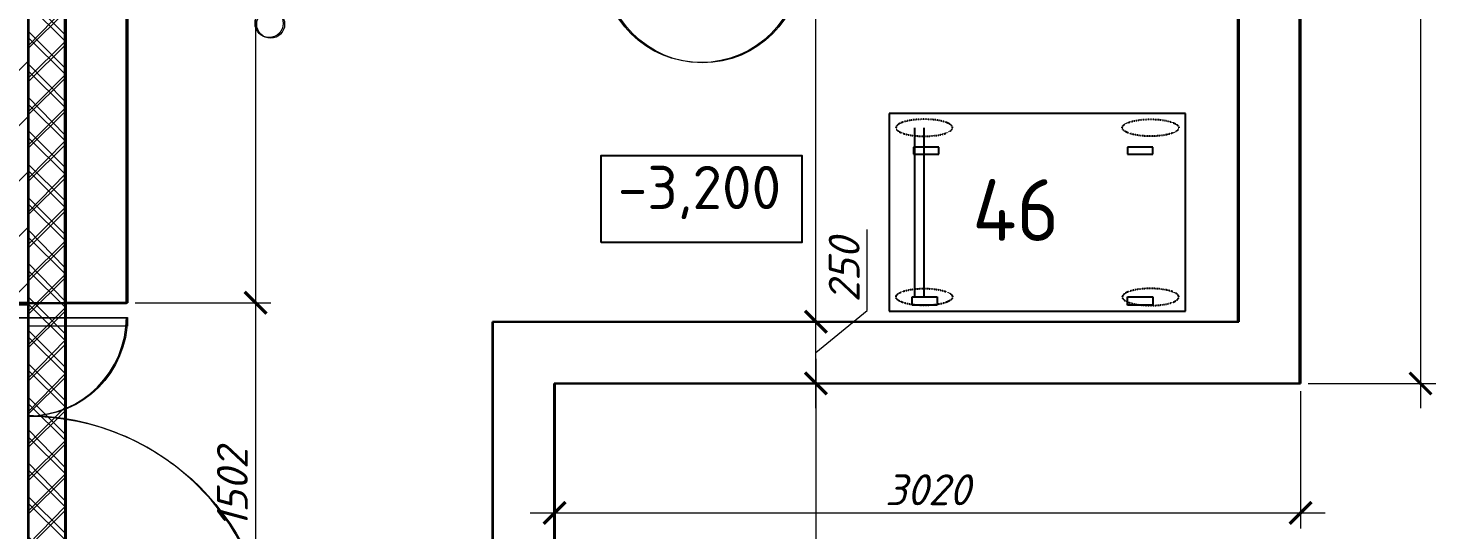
# Model space of a CAD drawing. Header units: millimetres. Extents: x -10178924 to 11692288, y -947381 to 58396.
# Drawn here: x 776626 to 782326, y -785650 to -783618 of the extents above; entities that cross this region are included whole.
import ezdxf

# ---------------------------------------------------------------- set-up
doc = ezdxf.new("R2010")
doc.units = ezdxf.units.MM
doc.linetypes.add('Dashed 1', pattern=[250, 130, -120])
for name, color, linetype, lineweight in [('PDF _0', 7, 'Continuous', 9), ('PDF _Стены', 7, 'Continuous', 9), ('PDF _Текст', 7, 'Continuous', 5), ('АР_Двери', 250, 'Continuous', 9), ('ОСНОВНАЯ', 127, 'Continuous', 35), ('Основная ГКЛ', 250, 'Continuous', 9), ('Отделка СТЕН', 6, 'Continuous', 13), ('Размеры клад.', 7, 'Continuous', 0), ('Стены', 7, 'Continuous', 20), ('Стены.1', 7, 'Continuous', 25), ('ШТРИХОВКА', 252, 'Continuous', 15)]:
    doc.layers.add(name, color=color, linetype=linetype, lineweight=lineweight)
for name, color, linetype in [('PDF _PDF _0', 7, 'Continuous'), ('PDF _PDF _Марки помещений', 5, 'Continuous'), ('PDF _Марки помещений', 5, 'Continuous'), ('PDF _Отделка СТЕН', 6, 'Continuous'), ('PDF _Стены.1', 7, 'Continuous'), ('ТХ пищеблок новое 12.09', 252, 'Continuous')]:
    doc.layers.add(name, color=color, linetype=linetype)
for name, color, linetype, true_color in [('PDF _АР_Двери', 7, 'Continuous', 0x545454), ('PDF _Основная ГКЛ', 7, 'Continuous', 0x545454), ('PDF _Отметки', 7, 'Continuous', 0x7f9fff), ('PDF _штриховка', 7, 'Continuous', 0x95834a)]:
    doc.layers.add(name, color=color, linetype=linetype, true_color=true_color)
doc.styles.add('GOST 2.304_new', font='isocpeui.ttf')
doc.styles.add('GOST-2.304_Type-B', font='GOST_Common.ttf')
doc.styles.add('PDF ISOCPEUR', font='isocpeur.ttf')
doc.dimstyles.new('SPDS 1_50', dxfattribs={"dimscale": 50, "dimtxt": 2.5, "dimasz": 1.77, "dimexe": 1.25, "dimexo": 0.625, "dimtad": 1, "dimdec": 0, "dimrnd": 0.001, "dimtxsty": 'GOST 2.304_new', "dimblk": 'ARCHTICK', "dimcen": 2.5, "dimdle": 2, "dimclrt": 256, "dimadec": 0, "dimazin": 2, "dimtfac": 0.75, "dimtdec": 0, "dimtmove": 1, "dimatfit": 3, "dimfxl": 1, "dimtolj": 1, "dimlwd": 9, "dimlwe": 9, "dimarcsym": 0})

# ---------------------------------------------------------------- blocks, each defined once
blk = doc.blocks.new('*U2232')
at = {"layer": 'АР_Двери'}
for points in [[(50, 0), (0, 0), (0, 125), (50, 125)], [(1431.9, 0), (1481.9, 0), (1481.9, 125), (1431.9, 125)], [(50, -400), (85, -400), (85, 0), (50, 0)], [(1431.9, -981.9), (1396.9, -981.9), (1396.9, 0), (1431.9, 0)]]:
    blk.add_lwpolyline(points, close=True, dxfattribs=at)
for centre, radius, start, end in [((50, 0), 400, 270, 0), ((1431.9, 0), 981.9, 180, 270)]:
    blk.add_arc(centre, radius, start, end, dxfattribs=at)
at = {"layer": 'Основная ГКЛ', "ltscale": 5}
for p, q in [((-10, 0), (-10, 125)), ((1491.9, 0), (1491.9, 125))]:
    blk.add_line(p, q, dxfattribs=at)
blk = doc.blocks.new('_ArchTick')
at = {"color": 0, "linetype": 'ByBlock', "const_width": 0.15}
blk.add_lwpolyline([(-0.5, -0.5), (0.5, 0.5)], dxfattribs=at)
blk = doc.blocks.new('*D2652')
at = {"layer": 'Defpoints', "color": 0, "ltscale": 100, "transparency": 16777216}
for p in [(59419.4, 398.1), (59419.4, -4266.9), (59904.7, -4266.9)]:
    blk.add_point(p, dxfattribs=at)
at = {"layer": 'Размеры клад.', "color": 0, "lineweight": 9, "ltscale": 100, "transparency": 16777216}
for p, q in [((59904.7, 498.1), (59904.7, -4366.9)), ((59450.6, 398.1), (59967.2, 398.1)), ((59450.6, -4266.9), (59967.2, -4266.9))]:
    blk.add_line(p, q, dxfattribs=at)
at = {"layer": 'Размеры клад.', "color": 0, "lineweight": 9, "ltscale": 100, "transparency": 16777216, "xscale": 88.5, "yscale": 88.5, "zscale": 88.5}
for p, rotation in [((59904.7, 398.1), 90), ((59904.7, -4266.9), 270)]:
    blk.add_blockref('_ArchTick', p, dxfattribs=dict(at, rotation=rotation))
at = {"layer": 'Размеры клад.', "ltscale": 100, "transparency": 16777216, "insert": (59810.9, -1934.4), "char_height": 125, "attachment_point": 5, "rotation": 90, "style": 'GOST 2.304_new'}
blk.add_mtext('\\A1;4665', dxfattribs=at)
blk = doc.blocks.new('*D2653')
at = {"layer": 'Defpoints', "color": 0, "ltscale": 100, "transparency": 16777216}
for p in [(59419.4, -4266.9), (56399.4, -4754.4), (59419.4, -4791.3)]:
    blk.add_point(p, dxfattribs=at)
at = {"layer": 'Размеры клад.', "color": 0, "lineweight": 9, "ltscale": 100, "transparency": 16777216}
for p, q in [((59419.4, -4298.2), (59419.4, -4853.8)), ((56399.4, -4785.6), (56399.4, -4853.8)), ((56299.4, -4791.3), (59519.4, -4791.3))]:
    blk.add_line(p, q, dxfattribs=at)
at = {"layer": 'Размеры клад.', "color": 0, "lineweight": 9, "ltscale": 100, "transparency": 16777216, "xscale": 88.5, "yscale": 88.5, "zscale": 88.5, "rotation": 180}
blk.add_blockref('_ArchTick', (56399.4, -4791.3), dxfattribs=at)
at = {"layer": 'Размеры клад.', "color": 0, "lineweight": 9, "ltscale": 100, "transparency": 16777216, "xscale": 88.5, "yscale": 88.5, "zscale": 88.5}
blk.add_blockref('_ArchTick', (59419.4, -4791.3), dxfattribs=at)
at = {"layer": 'Размеры клад.', "ltscale": 100, "transparency": 16777216, "insert": (57909.4, -4697.6), "char_height": 125, "attachment_point": 5, "style": 'GOST 2.304_new'}
blk.add_mtext('\\A1;3020', dxfattribs=at)
blk = doc.blocks.new('*D2656')
at = {"layer": 'Defpoints', "color": 0, "ltscale": 100, "transparency": 16777216}
for p in [(56399.4, -4266.9), (56399.4, -10916.9), (57457.1, -10916.9)]:
    blk.add_point(p, dxfattribs=at)
at = {"layer": 'Размеры клад.', "color": 0, "lineweight": 9, "ltscale": 100, "transparency": 16777216}
for p, q in [((57457.1, -4166.9), (57457.1, -11016.9)), ((56430.6, -4266.9), (57519.6, -4266.9)), ((56430.6, -10916.9), (57519.6, -10916.9))]:
    blk.add_line(p, q, dxfattribs=at)
at = {"layer": 'Размеры клад.', "color": 0, "lineweight": 9, "ltscale": 100, "transparency": 16777216, "xscale": 88.5, "yscale": 88.5, "zscale": 88.5}
for p, rotation in [((57457.1, -4266.9), 90), ((57457.1, -10916.9), 270)]:
    blk.add_blockref('_ArchTick', p, dxfattribs=dict(at, rotation=rotation))
at = {"layer": 'Размеры клад.', "ltscale": 100, "transparency": 16777216, "insert": (57363.4, -7591.9), "char_height": 125, "attachment_point": 5, "rotation": 90, "style": 'GOST 2.304_new'}
blk.add_mtext('\\A1;6650', dxfattribs=at)
blk = doc.blocks.new('*D2657')
at = {"layer": 'Defpoints', "color": 0, "ltscale": 100, "transparency": 16777216}
for p in [(57457.1, -4016.9), (57659.4, -4016.9), (57592.9, -4266.9)]:
    blk.add_point(p, dxfattribs=at)
at = {"layer": 'Размеры клад.', "color": 0, "lineweight": 9, "ltscale": 100, "transparency": 16777216}
for p, q in [((57665.1, -3971.7), (57665.1, -3643.6)), ((57457.1, -4366.9), (57457.1, -3916.9)), ((57457.1, -4141.9), (57665.1, -3971.7)), ((57628.1, -4016.9), (57394.6, -4016.9)), ((57561.7, -4266.9), (57394.6, -4266.9))]:
    blk.add_line(p, q, dxfattribs=at)
at = {"layer": 'Размеры клад.', "color": 0, "lineweight": 9, "ltscale": 100, "transparency": 16777216, "xscale": 88.5, "yscale": 88.5, "zscale": 88.5}
for p, rotation in [((57457.1, -4016.9), 90), ((57457.1, -4266.9), 270)]:
    blk.add_blockref('_ArchTick', p, dxfattribs=dict(at, rotation=rotation))
at = {"layer": 'Размеры клад.', "ltscale": 100, "transparency": 16777216, "insert": (57571.4, -3807.6), "char_height": 125, "attachment_point": 5, "rotation": 90, "style": 'GOST 2.304_new'}
blk.add_mtext('\\A1;250', dxfattribs=at)
blk = doc.blocks.new('*D2658')
at = {"layer": 'Defpoints', "color": 0, "ltscale": 100, "transparency": 16777216}
for p in [(57457.1, 148.1), (57576.9, 148.1), (57659.4, -4016.9)]:
    blk.add_point(p, dxfattribs=at)
at = {"layer": 'Размеры клад.', "color": 0, "lineweight": 9, "ltscale": 100, "transparency": 16777216}
for p, q in [((57457.1, -4116.9), (57457.1, 248.1)), ((57545.6, 148.1), (57394.6, 148.1)), ((57628.1, -4016.9), (57394.6, -4016.9))]:
    blk.add_line(p, q, dxfattribs=at)
at = {"layer": 'Размеры клад.', "color": 0, "lineweight": 9, "ltscale": 100, "transparency": 16777216, "xscale": 88.5, "yscale": 88.5, "zscale": 88.5}
for p, rotation in [((57457.1, 148.1), 90), ((57457.1, -4016.9), 270)]:
    blk.add_blockref('_ArchTick', p, dxfattribs=dict(at, rotation=rotation))
at = {"layer": 'Размеры клад.', "ltscale": 100, "transparency": 16777216, "insert": (57363.4, -1934.4), "char_height": 125, "attachment_point": 5, "rotation": 90, "style": 'GOST 2.304_new'}
blk.add_mtext('\\A1;4165', dxfattribs=at)
blk = doc.blocks.new('*D2660')
at = {"layer": 'Defpoints', "color": 0, "ltscale": 100, "transparency": 16777216}
for p in [(54669.4, 148.1), (54669.4, -3940), (55188, -3940)]:
    blk.add_point(p, dxfattribs=at)
at = {"layer": 'Размеры клад.', "color": 0, "lineweight": 9, "ltscale": 100, "transparency": 16777216}
for p, q in [((55188, 248.1), (55188, -4040)), ((54700.6, 148.1), (55250.5, 148.1)), ((54700.6, -3940), (55250.5, -3940))]:
    blk.add_line(p, q, dxfattribs=at)
at = {"layer": 'Размеры клад.', "color": 0, "lineweight": 9, "ltscale": 100, "transparency": 16777216, "xscale": 88.5, "yscale": 88.5, "zscale": 88.5}
for p, rotation in [((55188, 148.1), 90), ((55188, -3940), 270)]:
    blk.add_blockref('_ArchTick', p, dxfattribs=dict(at, rotation=rotation))
at = {"layer": 'Размеры клад.', "ltscale": 100, "transparency": 16777216, "insert": (55094.2, -1895.9), "char_height": 125, "attachment_point": 5, "rotation": 90, "style": 'GOST 2.304_new'}
blk.add_mtext('\\A1;4088', dxfattribs=at)
blk = doc.blocks.new('*D2661')
at = {"layer": 'Defpoints', "color": 0, "ltscale": 100, "transparency": 16777216}
for p in [(54669.4, -3940), (54669.4, -5442), (55188, -5442)]:
    blk.add_point(p, dxfattribs=at)
at = {"layer": 'Размеры клад.', "color": 0, "lineweight": 9, "ltscale": 100, "transparency": 16777216}
for p, q in [((55188, -3840), (55188, -5542)), ((54700.6, -3940), (55250.5, -3940)), ((54700.6, -5442), (55250.5, -5442))]:
    blk.add_line(p, q, dxfattribs=at)
at = {"layer": 'Размеры клад.', "color": 0, "lineweight": 9, "ltscale": 100, "transparency": 16777216, "xscale": 88.5, "yscale": 88.5, "zscale": 88.5}
for p, rotation in [((55188, -3940), 90), ((55188, -5442), 270)]:
    blk.add_blockref('_ArchTick', p, dxfattribs=dict(at, rotation=rotation))
at = {"layer": 'Размеры клад.', "ltscale": 100, "transparency": 16777216, "insert": (55094.2, -4691), "char_height": 125, "attachment_point": 5, "rotation": 90, "style": 'GOST 2.304_new'}
blk.add_mtext('\\A1;1502', dxfattribs=at)
blk = doc.blocks.new('A$C5282721b')
at = {"layer": 'Отделка СТЕН', "true_color": 0x000000, "transparency": 33554687}
h = blk.add_hatch(dxfattribs=at)
h.set_pattern_fill('ANSI37', color=18, scale=30)
h.set_pattern_definition([(45, (-41798992.71, -985532.45), (-67.3519209, 67.3519209), []), (135, (-41798992.71, -985532.45), (-67.3519209, -67.3519209), [])])
h.paths.add_polyline_path([(54269.391, 398.057), (54419.391, 398.057), (54419.391, -10916.943), (54269.391, -10916.943)])
at = {"layer": 'ШТРИХОВКА', "ltscale": 100, "true_color": 0x000000, "transparency": 33554687}
h = blk.add_hatch(dxfattribs=at)
h.set_pattern_fill('ANSI31', color=18, scale=50)
h.set_pattern_definition([(45, (-79853.01, 26279.86), (-112.2532, 112.2532), [])])
h.paths.add_polyline_path([(54269.391, -3939.953), (54269.391, 398.057), (51072.983, 398.057), (51081.553, -161.943), (53709.571, -162.311), (53709.571, -3940.43)])
h.paths.add_polyline_path([(30340.503, -4591.943), (29940.503, -4591.943), (29940.683, -5161.423), (30340.683, -5161.423)])
h.paths.add_polyline_path([(29940.503, -3521.943), (30340.503, -3521.908), (30340.683, -162.311), (50990.793, -161.943), (51100, -161.943), (51100, 398.057), (29940.503, 398.057)])
at = {"layer": 'PDF _0', "color": 18, "true_color": 0x000000, "transparency": 33554687}
blk.add_circle((55249.391, -2811.943), 56.626, dxfattribs=at)
at = {"layer": 'PDF _Марки помещений', "color": 18, "lineweight": 9, "true_color": 0x000000, "transparency": 33554687}
blk.add_circle((56998.244, -2568.183), 400.064, dxfattribs=at)
at = {"layer": 'ОСНОВНАЯ', "color": 18, "ltscale": 100, "true_color": 0x000000, "transparency": 33554687}
for p, q in [((54269.391, -3940.061), (54269.391, -3710.061)), ((53709.391, -3940.061), (54269.391, -3939.953))]:
    blk.add_line(p, q, dxfattribs=at)
at = {"layer": 'Стены', "color": 18, "true_color": 0x000000, "transparency": 33554687}
for p, q in [((54419.391, -3851.953), (54419.391, 398.057)), ((59419.391, -4266.943), (59419.391, 398.057)), ((56399.391, -4266.943), (59419.391, -4266.943))]:
    blk.add_line(p, q, dxfattribs=at)
at = {"layer": 'Стены', "color": 18, "lineweight": 30, "true_color": 0x000000, "transparency": 33554687}
for p, q in [((54669.391, -3939.953), (54669.391, 148.057)), ((59169.391, -4016.943), (59169.391, 148.057)), ((56149.391, -4016.943), (59169.391, -4016.943)), ((56149.391, -5956.82), (56149.391, -4016.943)), ((56399.391, -10916.943), (56399.391, -4266.943))]:
    blk.add_line(p, q, dxfattribs=at)
at = {"layer": 'Стены', "color": 18, "lineweight": 30, "ltscale": 100, "true_color": 0x000000, "transparency": 33554687}
for p, q in [((54419.391, -3939.953), (54669.391, -3939.953)), ((56399.391, -4266.943), (59419.391, -4266.943))]:
    blk.add_line(p, q, dxfattribs=at)
at = {"layer": 'Стены', "color": 18, "linetype": 'Continuous', "true_color": 0x000000, "transparency": 33554687}
blk.add_line((56399.391, -4538.319), (56399.391, -4266.943), dxfattribs=at)
at = {"layer": 'Стены.1', "color": 18, "linetype": 'Continuous', "lineweight": 30, "true_color": 0x000000, "transparency": 33554687}
for p, q in [((54419.391, -3939.953), (54419.391, 398.057)), ((59419.391, -4266.943), (59419.391, 398.057))]:
    blk.add_line(p, q, dxfattribs=at)
at = {"layer": 'Стены.1', "color": 18, "linetype": 'Continuous', "true_color": 0x000000, "transparency": 33554687}
for p, q in [((54269.391, -3939.953), (54269.391, 308.057)), ((53799.391, -3939.953), (54669.391, -3939.953)), ((54269.391, -3939.953), (54269.391, -5459.953)), ((54419.391, -3941.953), (54419.391, -5461.953))]:
    blk.add_line(p, q, dxfattribs=at)
at = {"layer": 'Стены.1', "color": 18, "linetype": 'Continuous', "true_color": 0x000000, "transparency": 33554687, "flags": 128}
blk.add_lwpolyline([(54269.391, 398.057), (54269.391, -3939.953)], dxfattribs=at)
at = {"layer": 'ТХ пищеблок новое 12.09', "ltscale": 100, "transparency": 33554687}
for p, q in [((58953.758, -3174.115), (57753.758, -3174.115)), ((57753.758, -3174.115), (57753.758, -3974.115)), ((58953.758, -3974.115), (58953.758, -3174.115)), ((57855.884, -3231.317), (57855.884, -3916.914)), ((57753.758, -3974.115), (58953.758, -3974.115))]:
    blk.add_line(p, q, dxfattribs=at)
at = {"layer": 'ТХ пищеблок новое 12.09', "transparency": 33554687}
for p, q in [((57895.635, -3916.914), (57895.635, -3231.317)), ((57954.083, -3310.041), (57852.059, -3310.041)), ((57852.059, -3310.041), (57852.059, -3338.381)), ((57852.059, -3338.381), (57954.083, -3338.381)), ((57954.083, -3338.381), (57954.083, -3310.041)), ((58821.291, -3310.041), (58719.267, -3310.041)), ((58719.267, -3310.041), (58719.267, -3338.381)), ((58719.267, -3338.381), (58821.291, -3338.381)), ((58821.291, -3338.381), (58821.291, -3310.041)), ((57846.391, -3950.527), (57846.391, -3916.519)), ((57846.391, -3916.519), (57948.415, -3916.519)), ((57948.415, -3916.519), (57948.415, -3950.527)), ((58719.267, -3950.527), (58719.267, -3916.519)), ((58719.267, -3916.519), (58821.291, -3916.519)), ((58821.291, -3916.519), (58821.291, -3950.527)), ((57948.415, -3950.527), (57846.391, -3950.527)), ((58821.291, -3950.527), (58719.267, -3950.527))]:
    blk.add_line(p, q, dxfattribs=at)
at = {"layer": 'ТХ пищеблок новое 12.09', "linetype": 'Dashed 1', "ltscale": 0.003, "transparency": 33554687, "extrusion": (0, 0, -1)}
for centre, major_axis in [((57895.635, -3231.317), (114.392, 0)), ((58811.882, -3916.914), (-114.392, 0))]:
    blk.add_ellipse(centre, major_axis=major_axis, ratio=0.30016676, dxfattribs=at)
at = {"layer": 'ТХ пищеблок новое 12.09', "linetype": 'Dashed 1', "ltscale": 0.003, "transparency": 33554687}
for centre, major_axis in [((58811.882, -3231.317), (-114.392, 0)), ((57895.635, -3916.914), (114.392, 0))]:
    blk.add_ellipse(centre, major_axis=major_axis, ratio=0.30016676, dxfattribs=at)
at = {"color": 18, "linetype": 'ByBlock', "true_color": 0x000000, "transparency": 33554687, "xscale": -1.000000000000001, "rotation": 90}
blk.add_blockref('*U2232', (54269.391, -3950.061), dxfattribs=at)
at = {"layer": 'ТХ пищеблок новое 12.09', "transparency": 33554687, "style": 'GOST-2.304_Type-B'}
blk.add_text('46', height=250, dxfattribs=at).set_placement((58090.235, -3689.674))
at = {"layer": 'Размеры клад.', "color": 18, "ltscale": 100, "true_color": 0x000000, "transparency": 33554687}
for base, p1, p2, picture, middle in [((59904.653, -4266.943), (59419.391, 398.057), (59419.391, -4266.943), '*D2652', (59810.903, -1934.443)), ((55187.978, -3939.953), (54669.391, 148.057), (54669.391, -3939.953), '*D2660', (55094.228, -1895.948)), ((57457.129, 148.057), (57659.391, -4016.943), (57576.857, 148.057), '*D2658', (57363.379, -1934.443)), ((55187.978, -5442.002), (54669.391, -3939.953), (54669.391, -5442.002), '*D2661', (55094.228, -4690.977)), ((57457.129, -10916.943), (56399.391, -4266.943), (56399.391, -10916.943), '*D2656', (57363.379, -7591.943))]:
    dim = blk.add_linear_dim(base=base, p1=p1, p2=p2, angle=90, dimstyle='SPDS 1_50', dxfattribs=at)
    dim.commit()
    dim.dimension.update_dxf_attribs({"geometry": picture, "text_midpoint": middle})
dim = blk.add_linear_dim(base=(57457.129, -4016.943), p1=(57592.941, -4266.943), p2=(57659.391, -4016.943), angle=90, dimstyle='SPDS 1_50', dxfattribs=at)
dim.commit()
dim.dimension.update_dxf_attribs({"geometry": '*D2657', "text_midpoint": (57665.128, -3940.406), "dimtype": 128})
dim = blk.add_linear_dim(base=(59419.391, -4791.303), p1=(56399.391, -4754.353), p2=(59419.391, -4266.943), dimstyle='SPDS 1_50', dxfattribs=at)
dim.commit()
dim.dimension.update_dxf_attribs({"geometry": '*D2653', "text_midpoint": (57909.391, -4697.553)})

msp = doc.modelspace()

# ---------------------------------------------------------------- linework, layer by layer
at = {"layer": 'PDF _PDF _0', "lineweight": 9}
msp.add_circle((777601.8, -783599.3), 57.1, dxfattribs=at)
at = {"layer": 'PDF _PDF _Марки помещений', "lineweight": 9}
msp.add_circle((779350.2, -783358), 400, dxfattribs=at)
at = {"layer": 'PDF _АР_Двери', "lineweight": 9}
for points in [[(776626, -784791), (776626, -784740.2), (776499, -784740.2), (776499, -784791)], [(777024, -784791), (777024, -784824.8), (776626.1, -784824.8), (776626.1, -784791)]]:
    msp.add_lwpolyline(points, close=True, dxfattribs=at)
msp.add_lwpolyline([(777603.9, -786168.9, 0.414214), (776623.9, -785188.9, 0.414206), (777024, -784788.9)], format="xyb", dxfattribs=at)
at = {"layer": 'PDF _Основная ГКЛ', "lineweight": 9}
msp.add_lwpolyline([(776626, -784731.7), (776499, -784731.7)], dxfattribs=at)
at = {"layer": 'PDF _Отделка СТЕН', "lineweight": 13}
for points in [[(776774.2, -783643.7), (776626, -783495.6)], [(776626, -783690.3), (776774.2, -783537.9)], [(776774.2, -783779.2), (776626, -783631)], [(776626, -783821.5), (776774.2, -783673.4)], [(776774.2, -783914.7), (776626, -783762.3)], [(776626, -783957), (776774.2, -783808.8)], [(776774.2, -784050.1), (776626, -783897.7)], [(776626, -784092.5), (776774.2, -783944.3)], [(776774.2, -784181.4), (776626, -784033.2)], [(776626, -784227.9), (776774.2, -784075.5)], [(776774.2, -784316.8), (776626, -784168.7)], [(776626, -784363.4), (776774.2, -784211)], [(776774.2, -784452.3), (776626, -784304.1)], [(776626, -784494.6), (776774.2, -784346.5)], [(776774.2, -784587.8), (776626, -784435.4)], [(776626, -784630.1), (776774.2, -784481.9)], [(776774.2, -784723.2), (776626, -784570.8)], [(776626, -784765.6), (776774.2, -784617.4)], [(776774.2, -784854.5), (776626, -784706.3)], [(776626, -784901), (776774.2, -784752.9)], [(776774.2, -784989.9), (776626, -784841.8)], [(776626, -785036.5), (776774.2, -784884.1)], [(776774.2, -785125.4), (776626, -784977.2)], [(776626, -785172), (776774.2, -785019.6)], [(776774.2, -785260.9), (776626, -785112.7)], [(776626, -785303.2), (776774.2, -785155)], [(776774.2, -785396.3), (776626, -785244)], [(776626, -785438.7), (776774.2, -785290.5)], [(776774.2, -785531.8), (776626, -785379.4)], [(776626, -785574.1), (776774.2, -785426)], [(776774.2, -785663), (776626, -785514.9)], [(776626, -785709.6), (776774.2, -785557.2)]]:
    msp.add_lwpolyline(points, dxfattribs=at)
at = {"layer": 'PDF _Отметки', "lineweight": 25}
msp.add_lwpolyline([(778945.9, -784486.2), (778945.9, -784134.8), (779758.7, -784134.8), (779758.7, -784486.2)], close=True, dxfattribs=at)
at = {"layer": 'PDF _Стены', "color": 251, "lineweight": 13, "true_color": 0x545454}
for points in [[(776774.2, -784642.8), (776774.2, -780392.7)], [(781773.8, -785057.7), (781773.8, -780392.7)], [(778755.4, -785057.7), (781773.7, -785057.7)], [(778755.4, -785328.6), (778755.4, -785057.7)]]:
    msp.add_lwpolyline(points, dxfattribs=at)
at = {"layer": 'PDF _Стены', "color": 251, "lineweight": 30, "true_color": 0x545454}
for points in [[(777024, -784731.7), (777024, -780642.4)], [(781524, -784807.9), (781524, -780642.4)], [(776774.2, -784731.7), (777024, -784731.7)], [(778505.7, -784808), (778505.7, -786746.8), (777024, -786746.8)], [(778505.7, -784807.9), (781523.9, -784807.9)], [(776774.3, -791708.3), (778755.4, -791708.3), (778755.4, -785057.9)], [(778755.4, -785057.7), (781773.7, -785057.7)]]:
    msp.add_lwpolyline(points, dxfattribs=at)
at = {"layer": 'PDF _Стены.1', "lineweight": 25}
for points in [[(776626, -780392.5), (776626, -784731.5)], [(776626, -786251.4), (776626, -784731.7), (776626, -780481.6)], [(776156.1, -784731.7), (777023.9, -784731.7)], [(776774.2, -784731.7), (776774.2, -786251.4)]]:
    msp.add_lwpolyline(points, dxfattribs=at)
at = {"layer": 'PDF _Стены.1', "lineweight": 30}
for points in [[(776774.2, -784731.7), (776774.2, -780392.7)], [(781773.8, -785057.7), (781773.8, -780392.7)]]:
    msp.add_lwpolyline(points, dxfattribs=at)
at = {"layer": 'PDF _штриховка', "color": 251, "lineweight": 5, "true_color": 0x636466}
msp.add_lwpolyline([(776621.8, -784731.7), (776626, -784727.5)], dxfattribs=at)

# ---------------------------------------------------------------- block references
msp.add_blockref('A$C5282721b', (722358.6, -780790.4))

# ---------------------------------------------------------------- texts
at = {"layer": 'PDF _Текст', "color": 161, "true_color": 0x7f9fff, "insert": (779013.7, -784284.1), "char_height": 175, "attachment_point": 4, "style": 'PDF ISOCPEUR'}
msp.add_mtext('-3,200', dxfattribs=at)

doc.saveas('drawing.dxf')
